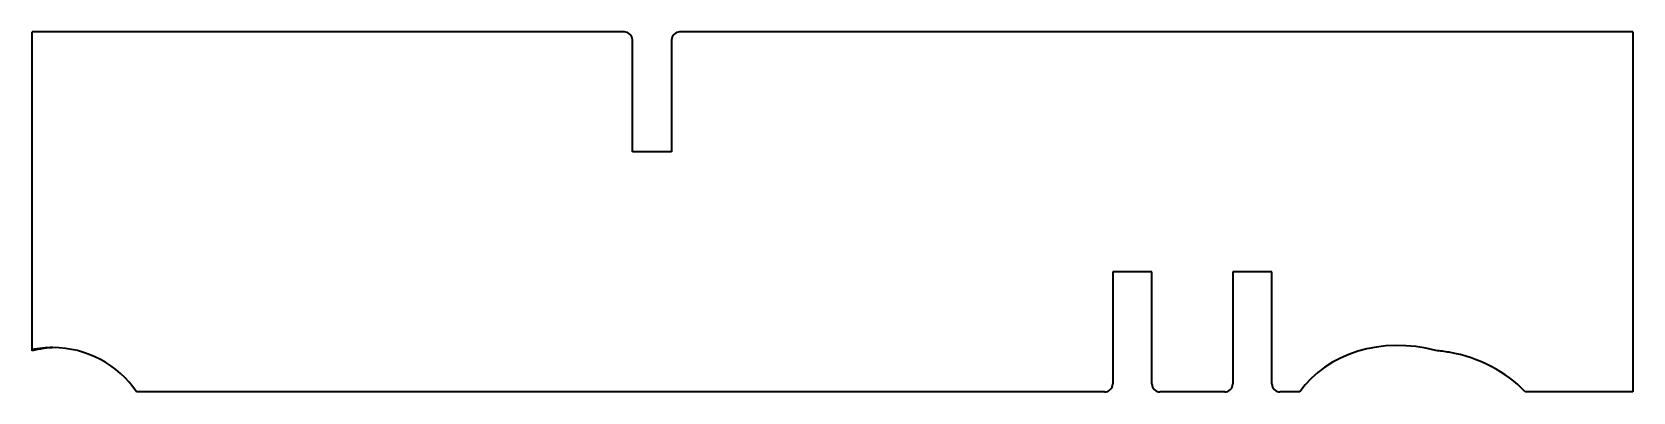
# Model space of a CAD drawing. Extents: x 49 to 249, y 83 to 128.
import ezdxf

# ---------------------------------------------------------------- set-up
doc = ezdxf.new("R2010")
doc.units = 0

msp = doc.modelspace()

# ---------------------------------------------------------------- linework, layer by layer
at = {"color": 7, "lineweight": 35}
for p, q in [((122.78524, 127.708405), (48.785233, 127.708405)), ((48.785233, 87.982788), (48.785233, 127.708405)), ((123.78524, 112.708405), (123.78524, 126.708405)), ((128.685242, 126.708405), (128.685242, 112.708405)), ((248.785233, 127.708405), (129.685242, 127.708405)), ((248.785233, 127.708405), (248.785233, 82.708405)), ((128.685242, 112.708405), (123.78524, 112.708405)), ((183.785233, 97.708405), (183.785233, 83.708405)), ((188.685242, 97.708405), (183.785233, 97.708405)), ((188.685242, 83.708405), (188.685242, 97.708405)), ((198.785233, 97.708405), (198.785233, 83.708405)), ((203.685242, 97.708405), (198.785233, 97.708405)), ((203.685242, 83.708405), (203.685242, 97.708405)), ((48.785233, 87.84668), (48.785233, 87.982788)), ((182.785233, 82.708405), (61.853928, 82.708405)), ((197.785233, 82.708405), (189.685242, 82.708405)), ((207.165848, 82.708405), (204.685242, 82.708405)), ((248.785233, 82.708405), (235.323212, 82.708405))]:
    msp.add_line(p, q, dxfattribs=at)
for centre, radius, start, end in [((122.78524, 126.708405), 1, 0, 90.000003), ((129.685242, 126.708405), 1, 90.000003, 180.000005), ((51.397034, 75.591125), 12.663917, 89.997885, 101.902072), ((51.974899, 75.593323), 12.661701, 91.305853, 104.590789), ((222.715378, 69.677994), 18.260871, 80.144463, 85.492563), ((222.715271, 69.677361), 18.261511, 80.14447, 85.492378), ((182.785233, 83.708405), 1, 269.999997, 0), ((189.685242, 83.708405), 1, 180.000005, 269.999997), ((197.785233, 83.708405), 1, 269.999997, 360), ((204.685242, 83.708405), 1, 180.000005, 269.999997)]:
    msp.add_arc(centre, radius, start, end, dxfattribs=at)
for centre, major_axis, ratio, start_param, end_param in [((51.396454, 75.753677), (12.584091, 0.051708), 0.993418, 0.5858118565, 1.5666312872), ((220.348083, 75.936279), (14.898911, -2.587723), 0.826612, 1.4580023514, 2.7804797395), ((223.70195, 75.35376), (14.898911, -2.587723), 0.826612, 0.8312681849, 1.5707962981)]:
    msp.add_ellipse(centre, major_axis=major_axis, ratio=ratio, start_param=start_param, end_param=end_param, dxfattribs=at)

doc.saveas('drawing.dxf')
